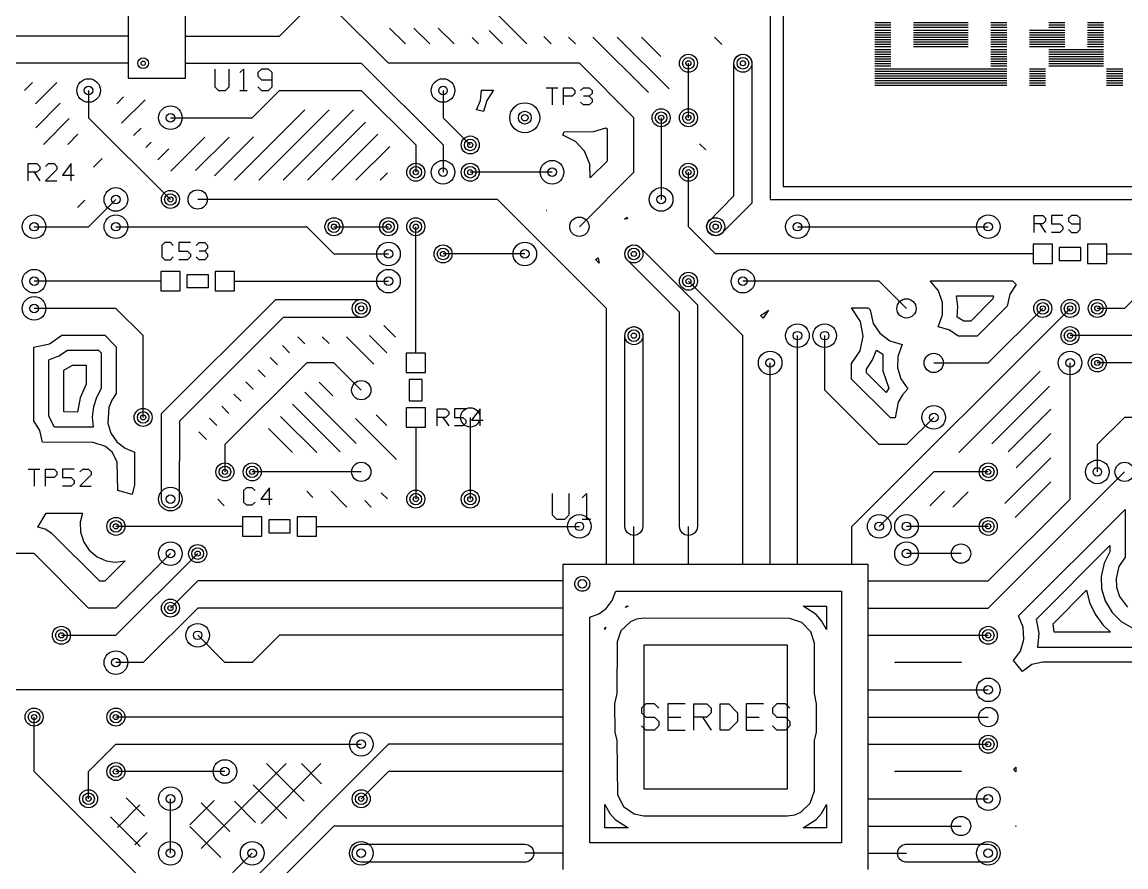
# Model space of a CAD drawing. Extents: x 7 to 280, y 7 to 360.
# Drawn here: x 50.2 to 101.7, y 132.7 to 172.1 of the extents above; entities that cross this region are included whole.
import ezdxf

# ---------------------------------------------------------------- set-up
doc = ezdxf.new("R2010")
doc.units = 0
doc.layers.add('SCORE', color=5, linetype='CONTINUOUS')

msp = doc.modelspace()

# ---------------------------------------------------------------- linework, layer by layer
at = {"layer": 'SCORE'}
for p, q in [((85.09, 196.85), (85.09, 163.83)), ((85.69, 196.25), (85.69, 164.43)), ((55.1815, 174.6885), (55.1815, 169.4815)), ((57.8485, 169.4815), (57.8485, 174.6885)), ((62.23, 171.45), (64.77, 173.99)), ((67.31, 170.18), (64.77, 172.72)), ((72.4325, 172.4059), (73.7583, 171.08)), ((67.3615, 171.82), (68.1015, 171.08)), ((68.4928, 171.82), (69.2328, 171.08)), ((69.6242, 171.82), (70.3642, 171.08)), ((89.965, 172.0793), (90.715, 172.0793)), ((89.965, 171.9721), (90.715, 171.9721)), ((89.965, 171.865), (90.715, 171.865)), ((91.765, 172.0793), (94.315, 172.0793)), ((91.765, 171.9721), (94.315, 171.9721)), ((91.765, 171.865), (94.315, 171.865)), ((95.365, 172.0793), (96.115, 172.0793)), ((95.365, 171.9721), (96.115, 171.9721)), ((95.365, 171.865), (96.115, 171.865)), ((98.065, 172.0793), (98.815, 172.0793)), ((98.065, 171.9721), (98.815, 171.9721)), ((98.065, 171.865), (98.815, 171.865)), ((99.865, 172.0793), (100.615, 172.0793)), ((99.865, 171.9721), (100.615, 171.9721)), ((99.865, 171.865), (100.615, 171.865)), ((53.34, 171.45), (43.18, 171.45)), ((55.1815, 171.45), (53.34, 171.45)), ((57.8485, 171.45), (59.69, 171.45)), ((59.69, 171.45), (62.23, 171.45)), ((71.2026, 171.373), (71.4956, 171.08)), ((72.0055, 171.7015), (72.6269, 171.08)), ((74.5436, 171.4261), (74.8897, 171.08)), ((75.7011, 171.4), (76.0211, 171.08)), ((76.8324, 171.4), (79.4147, 168.8177)), ((77.9638, 171.4), (80.38, 168.9838)), ((79.0952, 171.4), (79.9989, 170.4962)), ((82.4893, 171.4), (82.8332, 171.0561)), ((89.965, 171.715), (90.715, 171.715)), ((89.965, 171.6079), (90.715, 171.6079)), ((89.965, 171.5007), (90.715, 171.5007)), ((89.965, 171.3936), (90.715, 171.3936)), ((89.965, 171.2864), (90.715, 171.2864)), ((91.765, 171.715), (94.315, 171.715)), ((91.765, 171.6079), (94.315, 171.6079)), ((91.765, 171.5007), (94.315, 171.5007)), ((91.765, 171.3936), (94.315, 171.3936)), ((91.765, 171.2864), (94.315, 171.2864)), ((95.365, 171.715), (96.115, 171.715)), ((95.365, 171.6079), (96.115, 171.6079)), ((95.365, 171.5007), (96.115, 171.5007)), ((95.365, 171.3936), (96.115, 171.3936)), ((95.365, 171.2864), (96.115, 171.2864)), ((97.165, 171.715), (98.815, 171.715)), ((97.165, 171.6079), (98.815, 171.6079)), ((97.165, 171.5007), (98.815, 171.5007)), ((97.165, 171.3936), (98.815, 171.3936)), ((97.165, 171.2864), (98.815, 171.2864)), ((99.865, 171.715), (100.615, 171.715)), ((99.865, 171.6079), (100.615, 171.6079)), ((99.865, 171.5007), (100.615, 171.5007)), ((99.865, 171.3936), (100.615, 171.3936)), ((99.865, 171.2864), (100.615, 171.2864)), ((89.965, 171.1793), (90.715, 171.1793)), ((89.965, 171.0721), (90.715, 171.0721)), ((89.965, 170.965), (90.715, 170.965)), ((89.965, 170.815), (90.715, 170.815)), ((91.765, 171.1793), (94.315, 171.1793)), ((91.765, 171.0721), (94.315, 171.0721)), ((91.765, 170.965), (94.315, 170.965)), ((95.365, 171.1793), (96.115, 171.1793)), ((95.365, 171.0721), (96.115, 171.0721)), ((95.365, 170.965), (96.115, 170.965)), ((95.365, 170.815), (96.115, 170.815)), ((97.165, 171.1793), (98.815, 171.1793)), ((97.165, 171.0721), (98.815, 171.0721)), ((97.165, 170.965), (98.815, 170.965)), ((98.065, 170.815), (100.615, 170.815)), ((99.865, 171.1793), (100.615, 171.1793)), ((99.865, 171.0721), (100.615, 171.0721)), ((99.865, 170.965), (100.615, 170.965)), ((83.4, 164.004), (83.402, 170.2212)), ((83.402, 170.2212), (83.4496, 170.378)), ((83.4496, 170.378), (83.5536, 170.5047)), ((83.5536, 170.5047), (83.6981, 170.5819)), ((83.6981, 170.5819), (83.8612, 170.598)), ((83.8612, 170.598), (84.018, 170.5504)), ((84.018, 170.5504), (84.117, 170.477)), ((84.117, 170.477), (84.1904, 170.378)), ((84.1904, 170.378), (84.238, 170.2212)), ((84.238, 170.2212), (84.24, 163.656)), ((89.965, 170.7079), (90.715, 170.7079)), ((89.965, 170.6007), (90.715, 170.6007)), ((89.965, 170.4936), (90.715, 170.4936)), ((89.965, 170.3864), (90.715, 170.3864)), ((89.965, 170.2793), (90.715, 170.2793)), ((95.365, 170.7079), (96.115, 170.7079)), ((95.365, 170.6007), (96.115, 170.6007)), ((95.365, 170.4936), (96.115, 170.4936)), ((95.365, 170.3864), (96.115, 170.3864)), ((95.365, 170.2793), (96.115, 170.2793)), ((98.065, 170.7079), (100.615, 170.7079)), ((98.065, 170.6007), (100.615, 170.6007)), ((98.065, 170.4936), (100.615, 170.4936)), ((98.065, 170.3864), (100.615, 170.3864)), ((98.065, 170.2793), (100.615, 170.2793)), ((53.34, 170.18), (44.45, 170.18)), ((55.1815, 170.18), (53.34, 170.18)), ((57.8485, 170.18), (59.69, 170.18)), ((59.22, 169.91), (59.22, 169.0767)), ((59.69, 170.18), (66.04, 170.18)), ((59.8867, 169.0767), (59.8867, 169.91)), ((60.3867, 169.7433), (60.5533, 169.91)), ((60.5533, 169.91), (60.5533, 168.91)), ((61.3867, 169.91), (61.22, 169.7433)), ((61.22, 169.7433), (61.22, 169.5767)), ((61.72, 169.91), (61.3867, 169.91)), ((61.8867, 169.7433), (61.72, 169.91)), ((61.8867, 169.0767), (61.8867, 169.7433)), ((66.04, 170.18), (69.85, 166.37)), ((76.2, 170.18), (67.31, 170.18)), ((78.74, 167.64), (76.2, 170.18)), ((81.28, 167.64), (81.28, 170.18)), ((89.965, 170.1721), (90.715, 170.1721)), ((89.965, 170.065), (90.715, 170.065)), ((89.965, 169.915), (96.115, 169.915)), ((89.965, 169.8079), (96.115, 169.8079)), ((89.965, 169.7007), (96.115, 169.7007)), ((95.365, 170.1721), (96.115, 170.1721)), ((95.365, 170.065), (96.115, 170.065)), ((97.165, 169.915), (97.915, 169.915)), ((97.165, 169.8079), (97.915, 169.8079)), ((97.165, 169.7007), (97.915, 169.7007)), ((98.065, 170.1721), (100.615, 170.1721)), ((98.065, 170.065), (100.615, 170.065)), ((100.765, 169.915), (101.515, 169.915)), ((100.765, 169.8079), (101.515, 169.8079)), ((100.765, 169.7007), (101.515, 169.7007)), ((50.3529, 168.9085), (50.7244, 169.28)), ((50.8588, 168.283), (51.8558, 169.28)), ((55.1815, 169.4815), (57.8485, 169.4815)), ((61.22, 169.5767), (61.3867, 169.41)), ((61.3867, 169.41), (61.8867, 169.41)), ((89.965, 169.5936), (96.115, 169.5936)), ((89.965, 169.4864), (96.115, 169.4864)), ((89.965, 169.3793), (96.115, 169.3793)), ((89.965, 169.2721), (96.115, 169.2721)), ((97.165, 169.5936), (97.915, 169.5936)), ((97.165, 169.4864), (97.915, 169.4864)), ((97.165, 169.3793), (97.915, 169.3793)), ((97.165, 169.2721), (97.915, 169.2721)), ((100.765, 169.5936), (101.515, 169.5936)), ((100.765, 169.4864), (101.515, 169.4864)), ((100.765, 169.3793), (101.515, 169.3793)), ((100.765, 169.2721), (101.515, 169.2721)), ((53.34, 168.91), (53.34, 167.64)), ((59.22, 169.0767), (59.3867, 168.91)), ((59.3867, 168.91), (59.72, 168.91)), ((59.72, 168.91), (59.8867, 169.0767)), ((60.3867, 168.91), (60.72, 168.91)), ((60.96, 167.64), (62.23, 168.91)), ((61.22, 169.0767), (61.3867, 168.91)), ((61.3867, 168.91), (61.72, 168.91)), ((61.72, 168.91), (61.8867, 169.0767)), ((62.23, 168.91), (66.04, 168.91)), ((66.04, 168.91), (68.58, 166.37)), ((69.85, 168.91), (69.85, 167.64)), ((71.5889, 168.4466), (71.6493, 168.9286)), ((71.6493, 168.9286), (72.1975, 168.9288)), ((72.1975, 168.9288), (71.8833, 168.4423)), ((74.66, 169.04), (75.1933, 169.04)), ((74.9267, 169.04), (74.9267, 168.24)), ((75.46, 168.24), (75.46, 169.04)), ((75.46, 169.04), (75.86, 169.04)), ((75.86, 169.04), (75.9933, 168.9067)), ((75.9933, 168.7733), (75.86, 168.64)), ((75.9933, 168.9067), (75.9933, 168.7733)), ((76.26, 168.9067), (76.3933, 169.04)), ((76.3933, 169.04), (76.66, 169.04)), ((76.66, 169.04), (76.7933, 168.9067)), ((76.7933, 168.7733), (76.66, 168.64)), ((76.7933, 168.9067), (76.7933, 168.7733)), ((89.965, 169.165), (96.115, 169.165)), ((97.165, 169.165), (97.915, 169.165)), ((100.765, 169.165), (101.515, 169.165)), ((50.8796, 167.1724), (52.0194, 168.3123)), ((54.6522, 168.2945), (54.966, 168.6084)), ((54.8709, 167.3819), (55.9676, 168.4786)), ((71.4106, 168.014), (71.5889, 168.4466)), ((71.8833, 168.4423), (71.7316, 167.9235)), ((75.86, 168.64), (75.46, 168.64)), ((76.3933, 168.24), (76.26, 168.3733)), ((76.66, 168.64), (76.3933, 168.64)), ((76.66, 168.24), (76.3933, 168.24)), ((76.66, 168.64), (76.7933, 168.5067)), ((76.7933, 168.3733), (76.66, 168.24)), ((76.7933, 168.5067), (76.7933, 168.3733)), ((53.34, 167.64), (57.15, 163.83)), ((57.15, 167.64), (60.96, 167.64)), ((60.1386, 164.73), (63.4186, 168.01)), ((61.27, 164.73), (64.55, 168.01)), ((62.4014, 164.73), (65.6743, 168.0029)), ((69.85, 167.64), (71.12, 166.37)), ((71.7316, 167.9235), (71.4106, 168.014)), ((78.74, 165.1), (78.74, 167.64)), ((80.01, 167.64), (80.01, 163.83)), ((51.2385, 166.4), (52.4414, 167.6029)), ((55.4366, 166.8162), (55.7819, 167.1615)), ((63.5327, 164.73), (66.24, 167.4372)), ((76.8816, 166.9935), (77.4408, 167.1715)), ((77.4408, 167.1715), (77.49, 167.1222)), ((52.3699, 166.4), (52.8386, 166.8686)), ((57.1639, 165.1493), (58.7545, 166.74)), ((58.3219, 165.176), (59.8859, 166.74)), ((59.2051, 164.9278), (61.0198, 166.7425)), ((64.6641, 164.73), (66.8057, 166.8715)), ((75.4321, 166.828), (75.4976, 166.99)), ((76.0235, 166.5292), (75.4321, 166.828)), ((75.4976, 166.99), (76.8816, 166.9935)), ((77.49, 167.1222), (77.49, 165.6178)), ((56.0023, 166.2505), (56.253, 166.5013)), ((56.568, 165.6848), (57.0757, 166.1926)), ((65.7955, 164.73), (67.3713, 166.3059)), ((68.58, 166.37), (68.58, 165.1)), ((69.85, 166.37), (69.85, 165.1)), ((76.4411, 166.0772), (76.0235, 166.5292)), ((81.8036, 166.4288), (82.093, 166.1394)), ((53.5633, 165.3307), (53.9699, 165.7373)), ((76.6895, 165.4775), (76.4411, 166.0772)), ((77.49, 165.6178), (76.7101, 164.8379)), ((50.53, 164.7), (50.53, 165.5)), ((50.53, 165.5), (50.93, 165.5)), ((50.93, 165.1), (50.53, 165.1)), ((50.7967, 165.1), (51.0633, 164.7)), ((50.93, 165.5), (51.0633, 165.3667)), ((51.0633, 165.2333), (50.93, 165.1)), ((51.0633, 165.3667), (51.0633, 165.2333)), ((51.33, 165.3667), (51.4633, 165.5)), ((51.8633, 165.2333), (51.33, 164.7)), ((51.4633, 165.5), (51.73, 165.5)), ((51.73, 165.5), (51.8633, 165.3667)), ((51.8633, 165.3667), (51.8633, 165.2333)), ((52.53, 165.5), (52.13, 164.9667)), ((52.53, 164.7), (52.53, 165.5)), ((74.93, 165.1), (71.12, 165.1)), ((76.2, 162.56), (78.74, 165.1)), ((76.7101, 164.8379), (76.6895, 165.4775)), ((81.28, 162.56), (81.28, 165.1)), ((51.33, 164.7), (51.8633, 164.7)), ((52.13, 164.9667), (52.6633, 164.9667)), ((66.9269, 164.73), (67.2609, 165.064)), ((85.69, 164.43), (155.61, 164.43)), ((52.824, 163.46), (53.1608, 163.7968)), ((53.34, 162.56), (54.61, 163.83)), ((72.39, 163.83), (58.42, 163.83)), ((77.47, 158.75), (72.39, 163.83)), ((82.1796, 162.758), (83.4, 164.004)), ((84.24, 163.656), (82.8164, 162.2353)), ((85.09, 163.83), (156.21, 163.83)), ((74.6758, 163.3119), (74.6679, 163.3199)), ((74.6679, 163.3199), (74.679, 163.3182)), ((74.679, 163.3182), (74.6758, 163.3119)), ((97.39, 162.29), (97.39, 163.09)), ((97.39, 163.09), (97.79, 163.09)), ((97.79, 163.09), (97.9233, 162.9567)), ((98.7233, 163.09), (98.19, 163.09)), ((98.19, 163.09), (98.19, 162.69)), ((99.1233, 163.09), (98.99, 162.9567)), ((99.39, 163.09), (99.1233, 163.09)), ((99.5233, 162.9567), (99.39, 163.09)), ((50.8, 162.56), (53.34, 162.56)), ((54.61, 162.56), (63.5, 162.56)), ((63.5, 162.56), (64.77, 161.29)), ((64.77, 162.56), (67.31, 162.56)), ((68.58, 158.75), (68.58, 162.56)), ((78.3114, 162.9036), (78.4114, 163.0037)), ((78.4494, 162.934), (78.3114, 162.9036)), ((78.4114, 163.0037), (78.4494, 162.934)), ((82.55, 161.29), (81.28, 162.56)), ((82.132, 162.6012), (82.1796, 162.758)), ((82.1481, 162.4381), (82.132, 162.6012)), ((86.36, 162.56), (95.25, 162.56)), ((97.79, 162.69), (97.39, 162.69)), ((97.6567, 162.69), (97.9233, 162.29)), ((97.9233, 162.8233), (97.79, 162.69)), ((97.9233, 162.9567), (97.9233, 162.8233)), ((98.19, 162.69), (98.59, 162.69)), ((98.59, 162.69), (98.7233, 162.5567)), ((98.7233, 162.5567), (98.7233, 162.4233)), ((98.99, 162.9567), (98.99, 162.8233)), ((98.99, 162.8233), (99.1233, 162.69)), ((99.1233, 162.69), (99.5233, 162.69)), ((99.5233, 162.4233), (99.5233, 162.9567)), ((82.2253, 162.2936), (82.1481, 162.4381)), ((82.352, 162.1896), (82.2253, 162.2936)), ((82.5912, 162.142), (82.352, 162.1896)), ((82.8164, 162.2353), (82.5912, 162.142)), ((98.59, 162.29), (98.19, 162.29)), ((98.7233, 162.4233), (98.59, 162.29)), ((98.99, 162.4233), (99.1233, 162.29)), ((99.1233, 162.29), (99.39, 162.29)), ((99.39, 162.29), (99.5233, 162.4233)), ((56.8833, 161.82), (56.75, 161.6867)), ((56.75, 161.6867), (56.75, 161.1533)), ((57.15, 161.82), (56.8833, 161.82)), ((57.2833, 161.6867), (57.15, 161.82)), ((58.0833, 161.82), (57.55, 161.82)), ((57.55, 161.82), (57.55, 161.42)), ((58.35, 161.6867), (58.4833, 161.82)), ((58.4833, 161.82), (58.75, 161.82)), ((58.75, 161.82), (58.8833, 161.6867)), ((58.8833, 161.5533), (58.75, 161.42)), ((58.8833, 161.6867), (58.8833, 161.5533)), ((78.322, 161.3312), (78.3696, 161.488)), ((78.3696, 161.488), (78.4736, 161.6147)), ((78.4736, 161.6147), (78.6181, 161.6919)), ((78.6181, 161.6919), (78.74, 161.71)), ((78.74, 161.71), (78.8619, 161.6919)), ((78.8619, 161.6919), (79.0064, 161.6147)), ((79.0064, 161.6147), (81.7, 158.924)), ((98.24, 161.74), (97.34, 161.74)), ((97.34, 161.74), (97.34, 160.84)), ((98.24, 160.84), (98.24, 161.74)), ((99.56, 161.59), (98.56, 161.59)), ((98.56, 161.59), (98.56, 160.99)), ((99.56, 160.99), (99.56, 161.59)), ((100.78, 161.74), (99.88, 161.74)), ((99.88, 161.74), (99.88, 160.84)), ((100.78, 160.84), (100.78, 161.74)), ((56.75, 161.1533), (56.8833, 161.02)), ((56.8833, 161.02), (57.15, 161.02)), ((57.15, 161.02), (57.2833, 161.1533)), ((57.55, 161.42), (57.95, 161.42)), ((57.95, 161.02), (57.55, 161.02)), ((57.95, 161.42), (58.0833, 161.2867)), ((58.0833, 161.1533), (57.95, 161.02)), ((58.0833, 161.2867), (58.0833, 161.1533)), ((58.4833, 161.02), (58.35, 161.1533)), ((58.75, 161.42), (58.4833, 161.42)), ((58.75, 161.02), (58.4833, 161.02)), ((58.75, 161.42), (58.8833, 161.2867)), ((58.8833, 161.1533), (58.75, 161.02)), ((58.8833, 161.2867), (58.8833, 161.1533)), ((64.77, 161.29), (67.31, 161.29)), ((73.66, 161.29), (69.85, 161.29)), ((76.9519, 161.0358), (77.0807, 161.1065)), ((77.1264, 160.8614), (76.9519, 161.0358)), ((77.0807, 161.1065), (77.1264, 160.8614)), ((78.3381, 161.1681), (78.322, 161.3312)), ((78.4153, 161.0236), (78.3381, 161.1681)), ((80.86, 158.576), (78.4153, 161.0236)), ((95.25, 161.29), (82.55, 161.29)), ((97.34, 161.29), (95.25, 161.29)), ((98.56, 160.99), (99.56, 160.99)), ((100.78, 161.29), (102.87, 161.29)), ((57.6, 160.47), (56.7, 160.47)), ((56.7, 160.47), (56.7, 159.57)), ((57.6, 159.57), (57.6, 160.47)), ((60.14, 160.47), (59.24, 160.47)), ((59.24, 160.47), (59.24, 159.57)), ((60.14, 159.57), (60.14, 160.47)), ((97.34, 160.84), (98.24, 160.84)), ((99.88, 160.84), (100.78, 160.84)), ((54.61, 160.02), (50.8, 160.02)), ((56.7, 160.02), (54.61, 160.02)), ((58.92, 160.32), (57.92, 160.32)), ((57.92, 160.32), (57.92, 159.72)), ((58.92, 159.72), (58.92, 160.32)), ((60.14, 160.02), (62.23, 160.02)), ((62.23, 160.02), (67.31, 160.02)), ((83.82, 157.48), (81.28, 160.02)), ((90.17, 160.02), (83.82, 160.02)), ((91.44, 158.75), (90.17, 160.02)), ((92.5469, 160.0396), (96.3806, 160.04)), ((92.926, 159.5749), (92.5469, 160.0396)), ((96.3806, 160.04), (96.5523, 159.8705)), ((102.87, 160.02), (101.6, 158.75)), ((56.7, 159.57), (57.6, 159.57)), ((57.92, 159.72), (58.92, 159.72)), ((59.24, 159.57), (60.14, 159.57)), ((93.1178, 159.0212), (92.926, 159.5749)), ((96.2581, 159.4138), (96.1235, 158.8512)), ((96.5523, 159.8705), (96.2581, 159.4138)), ((56.73, 153.844), (62.056, 159.17)), ((62.056, 159.17), (66.0812, 159.168)), ((66.0812, 159.168), (66.238, 159.1204)), ((66.238, 159.1204), (66.337, 159.047)), ((66.337, 159.047), (66.4104, 158.948)), ((66.4104, 158.948), (66.458, 158.7912)), ((81.7, 158.924), (81.7, 148.59)), ((93.112, 158.4449), (93.1178, 159.0212)), ((93.7659, 159.3398), (95.4951, 159.34)), ((93.8377, 158.8457), (93.7659, 159.3398)), ((95.4622, 159.1922), (94.4388, 158.16)), ((95.4951, 159.34), (95.4622, 159.1922)), ((54.61, 158.75), (50.8, 158.75)), ((55.88, 157.48), (54.61, 158.75)), ((66.3647, 158.4836), (66.238, 158.3796)), ((66.4419, 158.6281), (66.3647, 158.4836)), ((66.458, 158.7912), (66.4419, 158.6281)), ((68.58, 156.66), (68.58, 158.75)), ((77.47, 148.59), (77.47, 158.75)), ((80.86, 148.59), (80.86, 158.576)), ((84.6463, 158.4214), (84.8421, 158.5389)), ((84.7599, 158.3034), (84.6463, 158.4214)), ((85.0115, 158.6715), (84.7599, 158.3034)), ((84.8421, 158.5389), (85.0115, 158.6715)), ((88.8846, 158.77), (89.6522, 158.77)), ((89.3027, 158.1436), (88.8846, 158.77)), ((88.9, 148.59), (99.06, 158.75)), ((89.6522, 158.77), (89.7419, 158.6803)), ((89.7419, 158.6803), (89.8943, 158.0433)), ((92.9104, 157.8977), (93.112, 158.4449)), ((93.8049, 158.345), (93.8377, 158.8457)), ((96.1235, 158.8512), (94.7322, 157.46)), ((95.25, 156.21), (97.79, 158.75)), ((101.6, 158.75), (100.33, 158.75)), ((62.404, 158.33), (57.57, 153.496)), ((66.0812, 158.332), (62.404, 158.33)), ((66.238, 158.3796), (66.0812, 158.332)), ((67.0921, 157.9535), (67.6347, 157.4109)), ((78.443, 157.777), (78.5793, 157.868)), ((78.5793, 157.868), (78.74, 157.9)), ((78.74, 157.9), (78.9007, 157.868)), ((78.9007, 157.868), (79.037, 157.777)), ((89.4293, 157.453), (89.3027, 158.1436)), ((89.8943, 158.0433), (90.1956, 157.5924)), ((93.4167, 157.7557), (92.9104, 157.8977)), ((94.108, 158.16), (93.8049, 158.345)), ((94.4388, 158.16), (94.108, 158.16)), ((51.5135, 157.098), (52.0945, 157.5)), ((52.0945, 157.5), (54.0922, 157.5)), ((54.0922, 157.5), (54.63, 156.9622)), ((55.88, 153.67), (55.88, 157.48)), ((63.0897, 157.4304), (63.4146, 157.1055)), ((64.2205, 157.431), (64.5415, 157.11)), ((65.3512, 157.4316), (66.6283, 156.1545)), ((66.4259, 157.4884), (67.2307, 156.6835)), ((78.32, 157.48), (78.352, 157.6407)), ((78.32, 148.59), (78.32, 157.48)), ((78.352, 157.6407), (78.443, 157.777)), ((79.037, 157.777), (79.128, 157.6407)), ((79.128, 157.6407), (79.16, 157.48)), ((79.16, 157.48), (79.16, 148.59)), ((83.82, 148.59), (83.82, 157.48)), ((86.36, 148.59), (86.36, 157.48)), ((87.63, 154.94), (87.63, 157.48)), ((89.282, 156.7665), (89.4293, 157.453)), ((90.1956, 157.5924), (90.6627, 157.2386)), ((93.8615, 157.46), (93.4167, 157.7557)), ((94.7322, 157.46), (93.8615, 157.46)), ((123.19, 157.48), (99.06, 157.48)), ((50.78, 156.9507), (51.5135, 157.098)), ((50.78, 153.5068), (50.78, 156.9507)), ((54.63, 156.9622), (54.63, 154.7768)), ((62.3678, 157.021), (62.703, 156.6858)), ((90.6627, 157.2386), (91.2396, 157.0623)), ((91.2396, 157.0623), (91.038, 156.5151)), ((51.4837, 156.346), (51.9544, 156.5331)), ((51.4897, 153.7318), (51.4837, 156.346)), ((51.9544, 156.5331), (52.3636, 156.8)), ((52.3636, 156.8), (53.8023, 156.8)), ((53.8023, 156.8), (53.93, 156.6723)), ((53.93, 156.6723), (53.93, 155.0159)), ((61.8021, 156.4553), (62.1373, 156.1201)), ((69.03, 156.66), (68.13, 156.66)), ((68.13, 156.66), (68.13, 155.76)), ((69.03, 155.76), (69.03, 156.66)), ((88.88, 156.1855), (89.282, 156.7665)), ((89.58, 155.9164), (89.8469, 156.3256)), ((89.8469, 156.3256), (90.0361, 156.8041)), ((90.0361, 156.8041), (90.3451, 156.615)), ((90.3451, 156.615), (90.3398, 155.8361)), ((91.038, 156.5151), (91.0257, 155.9825)), ((52.1848, 155.8658), (52.5927, 156.1)), ((52.1893, 153.9323), (52.1848, 155.8658)), ((52.5927, 156.1), (53.23, 156.1)), ((53.23, 156.1), (53.23, 155.2187)), ((63.5, 156.21), (59.69, 152.4)), ((61.2364, 155.8896), (61.5716, 155.5544)), ((64.77, 156.21), (63.5, 156.21)), ((66.04, 154.94), (64.77, 156.21)), ((85.09, 148.59), (85.09, 156.21)), ((88.88, 155.4578), (88.88, 156.1855)), ((89.58, 155.7477), (89.58, 155.9164)), ((90.3398, 155.8361), (90.6172, 155.0366)), ((91.0257, 155.9825), (91.1831, 155.4634)), ((92.71, 156.21), (95.25, 156.21)), ((93.8729, 152.03), (97.6637, 155.8208)), ((99.06, 149.86), (99.06, 156.21)), ((110.49, 156.21), (100.33, 156.21)), ((60.6707, 155.3239), (61.0059, 154.9887)), ((64.0787, 155.31), (64.7177, 154.671)), ((68.13, 155.76), (69.03, 155.76)), ((68.88, 155.44), (68.28, 155.44)), ((68.28, 155.44), (68.28, 154.44)), ((68.88, 154.44), (68.88, 155.44)), ((90.6878, 153.65), (88.88, 155.4578)), ((90.4966, 154.8311), (89.58, 155.7477)), ((91.1831, 155.4634), (91.5079, 155.0089)), ((53.23, 155.2187), (52.9507, 154.5868)), ((53.93, 155.0159), (53.7013, 154.6016)), ((63.4101, 154.8473), (65.7994, 152.4579)), ((90.17, 152.4), (87.63, 154.94)), ((90.6172, 155.0366), (90.4966, 154.8311)), ((91.5079, 155.0089), (91.2487, 154.7202)), ((95.4137, 152.4394), (98.0991, 155.1248)), ((52.9507, 154.5868), (52.8203, 153.91)), ((53.7013, 154.6016), (53.5615, 154.1587)), ((54.4205, 154.4807), (54.2747, 154.1288)), ((54.63, 154.7768), (54.4205, 154.4807)), ((60.105, 154.7582), (60.4402, 154.423)), ((62.8444, 154.2816), (65.0639, 152.0621)), ((68.28, 154.44), (68.88, 154.44)), ((91.058, 154.3835), (90.9107, 153.65)), ((91.2487, 154.7202), (91.058, 154.3835)), ((52.8203, 153.91), (52.1893, 153.9323)), ((53.5615, 154.1587), (53.5107, 153.697)), ((54.2747, 154.1288), (54.2316, 153.4046)), ((56.73, 149.86), (56.73, 153.844)), ((59.5393, 154.1926), (59.8745, 153.8573)), ((66.7362, 153.784), (67.23, 153.2901)), ((69.03, 154.12), (68.13, 154.12)), ((68.13, 154.12), (68.13, 153.22)), ((69.03, 153.22), (69.03, 154.12)), ((69.58, 153.27), (69.58, 154.07)), ((69.58, 154.07), (69.98, 154.07)), ((69.98, 154.07), (70.1133, 153.9367)), ((70.1133, 153.8033), (69.98, 153.67)), ((70.1133, 153.9367), (70.1133, 153.8033)), ((70.9133, 154.07), (70.38, 154.07)), ((70.38, 154.07), (70.38, 153.67)), ((71.58, 154.07), (71.18, 153.5367)), ((71.58, 153.27), (71.58, 154.07)), ((96.1757, 152.0701), (98.16, 154.0544)), ((51.0619, 153.0638), (50.78, 153.5068)), ((51.7568, 153.21), (51.4897, 153.7318)), ((53.5107, 153.697), (53.5563, 153.2071)), ((54.2316, 153.4046), (54.3796, 152.9376)), ((57.57, 153.496), (57.5619, 149.7781)), ((58.9736, 153.6269), (59.3089, 153.2917)), ((62.2787, 153.7159), (63.9646, 152.03)), ((65.771, 153.6177), (67.68, 151.7087)), ((69.98, 153.67), (69.58, 153.67)), ((69.8467, 153.67), (70.1133, 153.27)), ((70.38, 153.67), (70.78, 153.67)), ((70.78, 153.27), (70.38, 153.27)), ((70.78, 153.67), (70.9133, 153.5367)), ((70.9133, 153.4033), (70.78, 153.27)), ((70.9133, 153.5367), (70.9133, 153.4033)), ((71.12, 153.67), (71.12, 149.86)), ((71.18, 153.5367), (71.7133, 153.5367)), ((90.9107, 153.65), (90.6878, 153.65)), ((92.71, 153.67), (91.44, 152.4)), ((101.6, 153.67), (100.33, 152.4)), ((123.19, 153.67), (101.6, 153.67)), ((51.1959, 152.51), (51.0619, 153.0638)), ((53.5563, 153.2071), (51.7568, 153.21)), ((54.3796, 152.9376), (54.6568, 152.5336)), ((58.4689, 153.0002), (58.8242, 152.6449)), ((61.713, 153.1502), (62.8333, 152.03)), ((68.13, 153.22), (69.03, 153.22)), ((68.58, 153.22), (68.58, 151.13)), ((96.5559, 151.3189), (98.16, 152.923)), ((53.5516, 152.5065), (51.1959, 152.51)), ((54.1288, 152.3177), (53.5516, 152.5065)), ((54.4507, 152.0259), (54.1288, 152.3177)), ((54.6568, 152.5336), (55.0394, 152.2274)), ((55.0394, 152.2274), (55.48, 152.0491)), ((59.69, 152.4), (59.69, 151.13)), ((91.44, 152.4), (90.17, 152.4)), ((100.33, 152.4), (100.33, 151.13)), ((54.6687, 151.5897), (54.4507, 152.0259)), ((55.48, 152.0491), (55.48, 150.5302)), ((96.0258, 149.6574), (98.16, 151.7916)), ((50.53, 151.26), (51.0633, 151.26)), ((50.7967, 151.26), (50.7967, 150.46)), ((51.33, 150.46), (51.33, 151.26)), ((51.33, 151.26), (51.73, 151.26)), ((51.73, 151.26), (51.8633, 151.1267)), ((52.6633, 151.26), (52.13, 151.26)), ((52.13, 151.26), (52.13, 150.86)), ((52.93, 151.1267), (53.0633, 151.26)), ((53.0633, 151.26), (53.33, 151.26)), ((53.33, 151.26), (53.4633, 151.1267)), ((54.6963, 150.2573), (54.6687, 151.5897)), ((51.73, 150.86), (51.33, 150.86)), ((51.8633, 150.9933), (51.73, 150.86)), ((51.8633, 151.1267), (51.8633, 150.9933)), ((52.13, 150.86), (52.53, 150.86)), ((52.53, 150.86), (52.6633, 150.7267)), ((52.6633, 150.7267), (52.6633, 150.5933)), ((53.4633, 150.9933), (52.93, 150.46)), ((53.4633, 151.1267), (53.4633, 150.9933)), ((66.04, 151.13), (60.96, 151.13)), ((68.58, 151.13), (68.58, 149.86)), ((92.71, 151.13), (90.17, 148.59)), ((95.25, 151.13), (92.71, 151.13)), ((95.25, 144.78), (101.6, 151.13)), ((52.53, 150.46), (52.13, 150.46)), ((52.6633, 150.5933), (52.53, 150.46)), ((52.93, 150.46), (53.4633, 150.46)), ((55.364, 150.0795), (54.6963, 150.2573)), ((55.48, 150.5302), (55.364, 150.0795)), ((60.6933, 150.39), (60.56, 150.2567)), ((60.56, 150.2567), (60.56, 149.7233)), ((60.96, 150.39), (60.6933, 150.39)), ((61.0933, 150.2567), (60.96, 150.39)), ((61.76, 150.39), (61.36, 149.8567)), ((61.76, 149.59), (61.76, 150.39)), ((63.5019, 150.23), (63.7919, 149.94)), ((64.6333, 150.23), (65.3733, 149.49)), ((66.9721, 150.1539), (67.2607, 149.8653)), ((92.5252, 149.5509), (93.2043, 150.23)), ((93.5956, 149.49), (94.3099, 150.2043)), ((96.5032, 149.0034), (98.16, 150.6602)), ((56.7796, 149.662), (56.73, 149.86)), ((56.9167, 149.5108), (56.7796, 149.662)), ((57.5619, 149.7781), (57.4747, 149.5936)), ((59.352, 149.8544), (59.6618, 149.5446)), ((60.56, 149.7233), (60.6933, 149.59)), ((60.96, 149.59), (61.0933, 149.7233)), ((61.36, 149.8567), (61.8933, 149.8567)), ((66.2042, 149.7904), (66.5046, 149.49)), ((74.93, 150.12), (74.93, 149.12)), ((75.73, 149.12), (75.73, 150.12)), ((76.33, 149.92), (76.53, 150.12)), ((76.53, 150.12), (76.53, 148.92)), ((95.25, 146.05), (99.06, 149.86)), ((50.9791, 148.5564), (51.3676, 149.21)), ((51.3676, 149.21), (53.0599, 149.21)), ((53.0599, 149.21), (52.9513, 148.7805)), ((57.1088, 149.442), (56.9167, 149.5108)), ((57.3107, 149.472), (57.1088, 149.442)), ((57.4747, 149.5936), (57.3107, 149.472)), ((60.6933, 149.59), (60.96, 149.59)), ((96.6539, 144.4136), (101.62, 149.3821)), ((101.62, 149.3821), (101.62, 147.1568)), ((52.9513, 148.7805), (52.9616, 148.3246)), ((61.41, 149.04), (60.51, 149.04)), ((60.51, 149.04), (60.51, 148.14)), ((61.41, 148.14), (61.41, 149.04)), ((62.73, 148.89), (61.73, 148.89)), ((61.73, 148.89), (61.73, 148.29)), ((62.73, 148.29), (62.73, 148.89)), ((63.95, 149.04), (63.05, 149.04)), ((63.05, 149.04), (63.05, 148.14)), ((63.95, 148.14), (63.95, 149.04)), ((74.93, 149.12), (75.13, 148.92)), ((75.13, 148.92), (75.53, 148.92)), ((75.53, 148.92), (75.73, 149.12)), ((76.33, 148.92), (76.73, 148.92)), ((51.3098, 148.4609), (50.9791, 148.5564)), ((51.619, 148.2638), (51.3098, 148.4609)), ((53.8578, 146.03), (51.619, 148.2638)), ((52.9616, 148.3246), (53.1096, 147.8576)), ((58.42, 148.59), (54.61, 148.59)), ((60.51, 148.59), (58.42, 148.59)), ((60.51, 148.14), (61.41, 148.14)), ((61.73, 148.29), (62.73, 148.29)), ((63.05, 148.14), (63.95, 148.14)), ((63.95, 148.59), (66.04, 148.59)), ((66.04, 148.59), (76.2, 148.59)), ((77.47, 146.812), (77.47, 148.59)), ((78.352, 148.4293), (78.32, 148.59)), ((78.443, 148.293), (78.352, 148.4293)), ((78.5793, 148.202), (78.443, 148.293)), ((78.74, 148.17), (78.5793, 148.202)), ((78.74, 146.812), (78.74, 148.59)), ((78.9007, 148.202), (78.74, 148.17)), ((79.037, 148.293), (78.9007, 148.202)), ((79.128, 148.4293), (79.037, 148.293)), ((79.16, 148.59), (79.128, 148.4293)), ((80.892, 148.4293), (80.86, 148.59)), ((80.983, 148.293), (80.892, 148.4293)), ((81.1193, 148.202), (80.983, 148.293)), ((81.28, 148.17), (81.1193, 148.202)), ((81.28, 146.812), (81.28, 148.59)), ((81.4407, 148.202), (81.28, 148.17)), ((81.577, 148.293), (81.4407, 148.202)), ((81.668, 148.4293), (81.577, 148.293)), ((81.7, 148.59), (81.668, 148.4293)), ((83.82, 146.812), (83.82, 148.59)), ((85.09, 146.812), (85.09, 148.59)), ((86.36, 146.812), (86.36, 148.59)), ((88.9, 146.812), (88.9, 148.59)), ((95.25, 148.59), (91.44, 148.59)), ((53.1096, 147.8576), (53.3591, 147.4841)), ((97.4956, 144.2655), (100.92, 147.6916)), ((100.92, 147.6916), (100.92, 147.3959)), ((50.8, 147.32), (45.72, 147.32)), ((53.34, 144.78), (50.8, 147.32)), ((53.3591, 147.4841), (53.734, 147.1686)), ((53.734, 147.1686), (54.1512, 146.9847)), ((54.61, 143.51), (58.42, 147.32)), ((57.15, 147.32), (54.61, 144.78)), ((93.98, 147.32), (91.44, 147.32)), ((100.92, 147.3959), (100.646, 146.8677)), ((101.62, 147.1568), (101.3381, 146.7138)), ((55.0386, 146.9764), (54.0922, 146.03)), ((54.1512, 146.9847), (54.583, 146.9207)), ((54.583, 146.9207), (55.0386, 146.9764)), ((89.662, 146.812), (75.438, 146.812)), ((75.438, 146.812), (75.438, 132.588)), ((89.662, 132.588), (89.662, 146.812)), ((100.646, 146.8677), (100.5094, 146.2554)), ((101.3381, 146.7138), (101.2035, 146.1525)), ((58.42, 146.05), (57.15, 144.78)), ((73.66, 146.05), (58.42, 146.05)), ((75.438, 146.05), (73.66, 146.05)), ((89.662, 146.05), (91.44, 146.05)), ((91.44, 146.05), (95.25, 146.05)), ((100.5094, 146.2554), (100.5292, 145.6819)), ((101.2035, 146.1525), (101.2275, 145.7508)), ((54.0922, 146.03), (53.8578, 146.03)), ((77.7358, 145.1343), (77.8988, 145.562)), ((77.8988, 145.562), (88.412, 145.562)), ((88.412, 145.562), (88.412, 133.838)), ((98.271, 144.0511), (99.8318, 145.6126)), ((99.8318, 145.6126), (99.973, 145.0353)), ((100.5292, 145.6819), (100.6913, 145.1184)), ((101.2275, 145.7508), (101.3696, 145.3176)), ((77.4498, 144.762), (77.7358, 145.1343)), ((99.973, 145.0353), (100.2266, 144.4896)), ((100.6913, 145.1184), (101.0214, 144.5678)), ((101.3696, 145.3176), (101.7336, 144.8268)), ((54.61, 144.78), (53.34, 144.78)), ((58.42, 144.78), (55.88, 142.24)), ((73.66, 144.78), (58.42, 144.78)), ((75.438, 144.78), (73.66, 144.78)), ((76.688, 144.3512), (77.1157, 144.5142)), ((77.1157, 144.5142), (77.4498, 144.762)), ((78.4738, 144.862), (78.3572, 144.8119)), ((78.3572, 144.8119), (78.3836, 144.862)), ((78.3836, 144.862), (78.4738, 144.862)), ((86.6262, 144.862), (87.712, 144.862)), ((87.2319, 144.479), (86.6262, 144.862)), ((87.712, 144.862), (87.712, 143.7762)), ((89.662, 144.78), (91.44, 144.78)), ((91.44, 144.78), (95.25, 144.78)), ((101.0214, 144.5678), (101.4419, 144.1591)), ((76.688, 133.838), (76.688, 144.3512)), ((78.5781, 144.1383), (78.1395, 143.7182)), ((78.8675, 144.2581), (78.5781, 144.1383)), ((79.1972, 144.3028), (78.8675, 144.2581)), ((85.9911, 144.2993), (79.1972, 144.3028)), ((86.5682, 144.1105), (85.9911, 144.2993)), ((86.9883, 143.6719), (86.5682, 144.1105)), ((87.4846, 144.1923), (87.2319, 144.479)), ((87.712, 143.7762), (87.4846, 144.1923)), ((96.8745, 143.8957), (96.6539, 144.4136)), ((97.6177, 143.6057), (97.4956, 144.2655)), ((98.3158, 143.66), (98.271, 144.0511)), ((100.2266, 144.4896), (100.5818, 144.0039)), ((100.5818, 144.0039), (100.944, 143.66)), ((101.4419, 144.1591), (101.9882, 143.8507)), ((52.07, 143.51), (54.61, 143.51)), ((59.69, 142.24), (58.42, 143.51)), ((62.23, 143.51), (60.96, 142.24)), ((73.66, 143.51), (62.23, 143.51)), ((75.438, 143.51), (73.66, 143.51)), ((77.388, 143.8664), (77.4381, 143.8928)), ((77.388, 143.7762), (77.388, 143.8664)), ((77.4235, 143.8619), (77.388, 143.7762)), ((77.4381, 143.8928), (77.4235, 143.8619)), ((78.1395, 143.7182), (77.9574, 143.2094)), ((87.1493, 143.1411), (86.9883, 143.6719)), ((89.662, 143.51), (91.44, 143.51)), ((91.44, 143.51), (95.25, 143.51)), ((96.9087, 143.3195), (96.8745, 143.8957)), ((97.551, 142.9442), (97.6177, 143.6057)), ((100.944, 143.66), (98.3158, 143.66)), ((77.9574, 143.2094), (77.9472, 140.8013)), ((85.9028, 143.0528), (79.1972, 143.0528)), ((79.1972, 143.0528), (79.1972, 136.3472)), ((85.9028, 136.3472), (85.9028, 143.0528)), ((87.1528, 140.8013), (87.1493, 143.1411)), ((96.7504, 142.7776), (96.9087, 143.3195)), ((158.79, 142.96), (97.551, 142.9442)), ((96.4297, 142.3289), (96.7504, 142.7776)), ((55.88, 142.24), (54.61, 142.24)), ((60.96, 142.24), (59.69, 142.24)), ((93.9954, 142.26), (90.912, 142.22)), ((90.912, 142.22), (90.912, 142.26)), ((90.912, 142.26), (93.9954, 142.26)), ((96.837, 141.8179), (96.4297, 142.3289)), ((97.2802, 142.1509), (96.837, 141.8179)), ((97.79, 142.26), (97.2802, 142.1509)), ((158.79, 142.26), (97.79, 142.26)), ((73.66, 140.97), (43.18, 140.97)), ((75.438, 140.97), (73.66, 140.97)), ((89.662, 140.97), (91.44, 140.97)), ((91.44, 140.97), (95.25, 140.97)), ((77.9472, 140.8013), (77.8456, 140.3096)), ((87.2544, 140.3096), (87.1528, 140.8013)), ((77.8456, 140.3096), (77.8491, 139.0021)), ((79.2988, 140.3096), (79.0956, 140.1064)), ((79.0956, 140.1064), (79.0956, 139.9032)), ((79.0956, 139.9032), (79.2988, 139.7)), ((79.7052, 140.3096), (79.2988, 140.3096)), ((79.9084, 140.1064), (79.7052, 140.3096)), ((81.1276, 140.3096), (80.3148, 140.3096)), ((80.3148, 140.3096), (80.3148, 139.0904)), ((81.534, 139.0904), (81.534, 140.3096)), ((81.534, 140.3096), (82.1436, 140.3096)), ((82.1436, 140.3096), (82.3468, 140.1064)), ((82.3468, 139.9032), (82.1436, 139.7)), ((82.3468, 140.1064), (82.3468, 139.9032)), ((82.7532, 139.0904), (82.7532, 140.3096)), ((82.7532, 140.3096), (83.1596, 140.3096)), ((83.1596, 140.3096), (83.566, 139.9032)), ((83.566, 139.9032), (83.566, 139.4968)), ((84.7852, 140.3096), (83.9724, 140.3096)), ((83.9724, 140.3096), (83.9724, 139.0904)), ((85.3948, 140.3096), (85.1916, 140.1064)), ((85.1916, 140.1064), (85.1916, 139.9032)), ((85.1916, 139.9032), (85.3948, 139.7)), ((85.8012, 140.3096), (85.3948, 140.3096)), ((86.0044, 140.1064), (85.8012, 140.3096)), ((87.2509, 139.0021), (87.2544, 140.3096)), ((50.8, 137.16), (50.8, 139.7)), ((73.66, 139.7), (54.61, 139.7)), ((75.438, 139.7), (73.66, 139.7)), ((79.2988, 139.7), (79.7052, 139.7)), ((79.7052, 139.7), (79.9084, 139.4968)), ((79.9084, 139.4968), (79.9084, 139.2936)), ((80.3148, 139.7), (80.9244, 139.7)), ((82.1436, 139.7), (81.534, 139.7)), ((81.9404, 139.7), (82.3468, 139.0904)), ((83.566, 139.4968), (83.1596, 139.0904)), ((83.9724, 139.7), (84.582, 139.7)), ((85.3948, 139.7), (85.8012, 139.7)), ((85.8012, 139.7), (86.0044, 139.4968)), ((86.0044, 139.4968), (86.0044, 139.2936)), ((89.662, 139.7), (91.44, 139.7)), ((91.44, 139.7), (95.25, 139.7)), ((77.8491, 139.0021), (77.9472, 138.5987)), ((79.2988, 139.0904), (79.0956, 139.2936)), ((79.7052, 139.0904), (79.2988, 139.0904)), ((79.9084, 139.2936), (79.7052, 139.0904)), ((80.3148, 139.0904), (81.1276, 139.0904)), ((83.1596, 139.0904), (82.7532, 139.0904)), ((83.9724, 139.0904), (84.7852, 139.0904)), ((85.3948, 139.0904), (85.1916, 139.2936)), ((85.8012, 139.0904), (85.3948, 139.0904)), ((86.0044, 139.2936), (85.8012, 139.0904)), ((87.1528, 138.5987), (87.2509, 139.0021)), ((53.34, 137.16), (54.61, 138.43)), ((54.61, 138.43), (66.04, 138.43)), ((67.31, 138.43), (58.42, 129.54)), ((73.66, 138.43), (67.31, 138.43)), ((75.438, 138.43), (73.66, 138.43)), ((77.9472, 138.5987), (77.9787, 136.0698)), ((87.1493, 136.2589), (87.1528, 138.5987)), ((89.662, 138.43), (91.44, 138.43)), ((91.44, 138.43), (95.25, 138.43)), ((58.5817, 133.5758), (62.535, 137.529)), ((61.3719, 134.7396), (64.1619, 137.5296)), ((61.6305, 137.5287), (63.3822, 135.777)), ((63.2562, 137.5293), (64.1949, 136.5907)), ((96.4297, 137.2489), (96.54, 137.3705)), ((96.54, 137.3705), (96.54, 137.1446)), ((55.88, 132.08), (50.8, 137.16)), ((53.34, 135.89), (53.34, 137.16)), ((59.69, 137.16), (54.61, 137.16)), ((67.31, 137.16), (66.04, 135.89)), ((73.66, 137.16), (67.31, 137.16)), ((75.438, 137.16), (73.66, 137.16)), ((93.9954, 137.18), (90.912, 137.14)), ((90.912, 137.14), (90.912, 137.18)), ((90.912, 137.18), (93.9954, 137.18)), ((96.54, 137.1446), (96.4297, 137.2489)), ((60.9977, 136.5351), (62.5695, 134.9633)), ((79.1972, 136.3472), (85.9028, 136.3472)), ((55.0947, 135.9327), (55.9494, 135.078)), ((57.15, 133.35), (57.15, 135.89)), ((58.05, 134.6704), (59.182, 135.8024)), ((60.1281, 135.7784), (61.1155, 134.791)), ((77.9787, 136.0698), (78.2534, 135.5282)), ((86.9605, 135.6818), (87.1493, 136.2589)), ((89.662, 135.89), (91.44, 135.89)), ((91.44, 135.89), (95.25, 135.89)), ((54.6798, 134.553), (55.7294, 135.6026)), ((58.5861, 135.694), (59.9202, 134.3599)), ((77.388, 134.538), (77.388, 135.6238)), ((77.388, 135.6238), (77.6154, 135.2077)), ((78.2534, 135.5282), (78.7509, 135.18)), ((86.2325, 135.1419), (86.5219, 135.2617)), ((86.5219, 135.2617), (86.9605, 135.6818)), ((87.4846, 135.2077), (87.712, 135.6238)), ((87.712, 135.6238), (87.712, 134.538)), ((54.3546, 135.0466), (55.7353, 133.6659)), ((77.6154, 135.2077), (77.8681, 134.921)), ((77.8681, 134.921), (78.4738, 134.538)), ((78.7509, 135.18), (79.1972, 135.0972)), ((79.1972, 135.0972), (85.9028, 135.0972)), ((85.9028, 135.0972), (86.2325, 135.1419)), ((86.6262, 134.538), (87.2319, 134.921)), ((87.2319, 134.921), (87.4846, 135.2077)), ((55.493, 133.7398), (56.072, 134.3187)), ((58.05, 134.6038), (59.4955, 133.1583)), ((64.77, 134.62), (60.96, 130.81)), ((73.66, 134.62), (64.77, 134.62)), ((75.438, 134.62), (73.66, 134.62)), ((78.4738, 134.538), (77.388, 134.538)), ((87.712, 134.538), (86.6262, 134.538)), ((89.662, 134.62), (91.44, 134.62)), ((91.44, 134.62), (93.98, 134.62)), ((96.5246, 134.62), (96.54, 134.6354)), ((96.54, 134.6046), (96.5246, 134.62)), ((96.54, 134.6354), (96.54, 134.6046)), ((65.743, 133.647), (65.842, 133.7204)), ((65.842, 133.7204), (65.9988, 133.768)), ((65.9988, 133.768), (73.66, 133.77)), ((73.66, 133.77), (73.8207, 133.738)), ((73.8207, 133.738), (73.957, 133.647)), ((88.412, 133.838), (76.688, 133.838)), ((91.1153, 133.6164), (91.242, 133.7204)), ((91.242, 133.7204), (91.3988, 133.768)), ((91.3988, 133.768), (95.25, 133.77)), ((95.25, 133.77), (95.4107, 133.738)), ((95.4107, 133.738), (95.547, 133.647)), ((60.96, 133.35), (58.42, 130.81)), ((65.62, 133.35), (65.652, 133.5107)), ((65.652, 133.1893), (65.62, 133.35)), ((65.652, 133.5107), (65.743, 133.647)), ((65.743, 133.053), (65.652, 133.1893)), ((75.438, 133.35), (73.66, 133.35)), ((73.957, 133.647), (74.0304, 133.548)), ((74.0619, 133.2281), (73.9847, 133.0836)), ((74.0304, 133.548), (74.078, 133.3912)), ((74.078, 133.3912), (74.0619, 133.2281)), ((89.662, 133.35), (91.44, 133.35)), ((91.022, 133.3088), (91.0381, 133.4719)), ((91.0696, 133.152), (91.022, 133.3088)), ((91.0381, 133.4719), (91.1153, 133.6164)), ((95.547, 133.647), (95.638, 133.5107)), ((95.638, 133.1893), (95.547, 133.053)), ((95.638, 133.5107), (95.67, 133.35)), ((95.67, 133.35), (95.638, 133.1893)), ((65.8793, 132.962), (65.743, 133.053)), ((66.04, 132.93), (65.8793, 132.962)), ((73.7012, 132.932), (66.04, 132.93)), ((73.858, 132.9796), (73.7012, 132.932)), ((73.9847, 133.0836), (73.858, 132.9796)), ((91.143, 133.053), (91.0696, 133.152)), ((91.242, 132.9796), (91.143, 133.053)), ((91.3988, 132.932), (91.242, 132.9796)), ((95.2912, 132.932), (91.3988, 132.932)), ((95.448, 132.9796), (95.2912, 132.932)), ((95.547, 133.053), (95.448, 132.9796))]:
    msp.add_line(p, q, dxfattribs=at)
for centre, radius in [((55.8815, 170.1815), 0.25), ((55.8815, 170.1815), 0.1), ((81.28, 170.18), 0.42), ((81.28, 170.18), 0.27), ((81.28, 170.18), 0.12), ((83.82, 170.18), 0.42), ((83.82, 170.18), 0.27), ((83.82, 170.18), 0.12), ((53.34, 168.91), 0.55), ((69.85, 168.91), 0.55), ((53.34, 168.91), 0.2), ((69.85, 168.91), 0.2), ((57.15, 167.64), 0.55), ((73.66, 167.64), 0.7), ((57.15, 167.64), 0.2), ((73.66, 167.64), 0.3), ((73.66, 167.64), 0.15), ((80.01, 167.64), 0.42), ((80.01, 167.64), 0.27), ((80.01, 167.64), 0.12), ((81.28, 167.64), 0.42), ((81.28, 167.64), 0.27), ((81.28, 167.64), 0.12), ((71.12, 166.37), 0.42), ((71.12, 166.37), 0.27), ((71.12, 166.37), 0.12), ((69.85, 165.1), 0.55), ((74.93, 165.1), 0.55), ((68.58, 165.1), 0.42), ((68.58, 165.1), 0.27), ((68.58, 165.1), 0.12), ((69.85, 165.1), 0.2), ((71.12, 165.1), 0.42), ((71.12, 165.1), 0.27), ((71.12, 165.1), 0.12), ((74.93, 165.1), 0.2), ((81.28, 165.1), 0.42), ((81.28, 165.1), 0.27), ((81.28, 165.1), 0.12), ((54.61, 163.83), 0.55), ((57.15, 163.83), 0.42), ((57.15, 163.83), 0.27), ((58.42, 163.83), 0.45), ((80.01, 163.83), 0.55), ((54.61, 163.83), 0.2), ((57.15, 163.83), 0.12), ((80.01, 163.83), 0.2), ((50.8, 162.56), 0.55), ((54.61, 162.56), 0.55), ((76.2, 162.56), 0.45), ((86.36, 162.56), 0.55), ((95.25, 162.56), 0.55), ((50.8, 162.56), 0.2), ((54.61, 162.56), 0.2), ((64.77, 162.56), 0.42), ((64.77, 162.56), 0.27), ((64.77, 162.56), 0.12), ((67.31, 162.56), 0.42), ((67.31, 162.56), 0.27), ((67.31, 162.56), 0.12), ((68.58, 162.56), 0.42), ((68.58, 162.56), 0.27), ((68.58, 162.56), 0.12), ((82.55, 162.56), 0.42), ((82.55, 162.56), 0.27), ((82.55, 162.56), 0.12), ((86.36, 162.56), 0.2), ((95.25, 162.56), 0.2), ((67.31, 161.29), 0.55), ((67.31, 161.29), 0.2), ((69.85, 161.29), 0.42), ((69.85, 161.29), 0.27), ((73.66, 161.29), 0.55), ((73.66, 161.29), 0.2), ((78.74, 161.29), 0.42), ((78.74, 161.29), 0.27), ((69.85, 161.29), 0.12), ((78.74, 161.29), 0.12), ((50.8, 160.02), 0.55), ((67.31, 160.02), 0.55), ((81.28, 160.02), 0.42), ((83.82, 160.02), 0.55), ((50.8, 160.02), 0.2), ((67.31, 160.02), 0.2), ((81.28, 160.02), 0.27), ((81.28, 160.02), 0.12), ((83.82, 160.02), 0.2), ((50.8, 158.75), 0.55), ((50.8, 158.75), 0.2), ((66.04, 158.75), 0.42), ((66.04, 158.75), 0.27), ((91.44, 158.75), 0.45), ((97.79, 158.75), 0.42), ((97.79, 158.75), 0.27), ((99.06, 158.75), 0.42), ((99.06, 158.75), 0.27), ((100.33, 158.75), 0.42), ((100.33, 158.75), 0.27), ((66.04, 158.75), 0.12), ((97.79, 158.75), 0.12), ((99.06, 158.75), 0.12), ((100.33, 158.75), 0.12), ((78.74, 157.48), 0.42), ((86.36, 157.48), 0.55), ((87.63, 157.48), 0.55), ((99.06, 157.48), 0.42), ((78.74, 157.48), 0.27), ((78.74, 157.48), 0.12), ((86.36, 157.48), 0.2), ((87.63, 157.48), 0.2), ((99.06, 157.48), 0.27), ((99.06, 157.48), 0.12), ((85.09, 156.21), 0.55), ((85.09, 156.21), 0.2), ((92.71, 156.21), 0.45), ((99.06, 156.21), 0.55), ((99.06, 156.21), 0.2), ((100.33, 156.21), 0.42), ((100.33, 156.21), 0.27), ((100.33, 156.21), 0.12), ((66.04, 154.94), 0.45), ((55.88, 153.67), 0.42), ((55.88, 153.67), 0.27), ((55.88, 153.67), 0.12), ((71.12, 153.67), 0.45), ((92.71, 153.67), 0.55), ((92.71, 153.67), 0.2), ((59.69, 151.13), 0.42), ((59.69, 151.13), 0.27), ((59.69, 151.13), 0.12), ((60.96, 151.13), 0.42), ((60.96, 151.13), 0.27), ((60.96, 151.13), 0.12), ((66.04, 151.13), 0.45), ((95.25, 151.13), 0.42), ((95.25, 151.13), 0.27), ((95.25, 151.13), 0.12), ((100.33, 151.13), 0.55), ((100.33, 151.13), 0.2), ((101.6, 151.13), 0.45), ((57.15, 149.86), 0.55), ((68.58, 149.86), 0.42), ((71.12, 149.86), 0.42), ((57.15, 149.86), 0.2), ((68.58, 149.86), 0.27), ((68.58, 149.86), 0.12), ((71.12, 149.86), 0.27), ((71.12, 149.86), 0.12), ((76.2, 148.59), 0.55), ((90.17, 148.59), 0.55), ((91.44, 148.59), 0.55), ((54.61, 148.59), 0.42), ((54.61, 148.59), 0.27), ((54.61, 148.59), 0.12), ((76.2, 148.59), 0.2), ((90.17, 148.59), 0.2), ((91.44, 148.59), 0.2), ((95.25, 148.59), 0.42), ((95.25, 148.59), 0.27), ((95.25, 148.59), 0.12), ((57.15, 147.32), 0.55), ((58.42, 147.32), 0.42), ((58.42, 147.32), 0.27), ((91.44, 147.32), 0.55), ((93.98, 147.32), 0.45), ((57.15, 147.32), 0.2), ((58.42, 147.32), 0.12), ((91.44, 147.32), 0.2), ((76.338, 145.912), 0.35), ((76.338, 145.912), 0.2), ((57.15, 144.78), 0.42), ((57.15, 144.78), 0.27), ((57.15, 144.78), 0.12), ((58.42, 143.51), 0.55), ((52.07, 143.51), 0.42), ((52.07, 143.51), 0.27), ((52.07, 143.51), 0.12), ((58.42, 143.51), 0.2), ((95.25, 143.51), 0.42), ((95.25, 143.51), 0.27), ((95.25, 143.51), 0.12), ((54.61, 142.24), 0.55), ((54.61, 142.24), 0.2), ((95.25, 140.97), 0.55), ((95.25, 140.97), 0.2), ((50.8, 139.7), 0.42), ((50.8, 139.7), 0.27), ((54.61, 139.7), 0.42), ((54.61, 139.7), 0.27), ((95.25, 139.7), 0.45), ((50.8, 139.7), 0.12), ((54.61, 139.7), 0.12), ((66.04, 138.43), 0.55), ((95.25, 138.43), 0.42), ((66.04, 138.43), 0.2), ((95.25, 138.43), 0.27), ((95.25, 138.43), 0.12), ((54.61, 137.16), 0.42), ((54.61, 137.16), 0.27), ((59.69, 137.16), 0.55), ((59.69, 137.16), 0.2), ((54.61, 137.16), 0.12), ((53.34, 135.89), 0.42), ((57.15, 135.89), 0.55), ((66.04, 135.89), 0.42), ((95.25, 135.89), 0.55), ((53.34, 135.89), 0.27), ((53.34, 135.89), 0.12), ((57.15, 135.89), 0.2), ((66.04, 135.89), 0.27), ((66.04, 135.89), 0.12), ((95.25, 135.89), 0.2), ((93.98, 134.62), 0.45), ((57.15, 133.35), 0.55), ((60.96, 133.35), 0.55), ((66.04, 133.35), 0.55), ((95.25, 133.35), 0.55), ((57.15, 133.35), 0.2), ((60.96, 133.35), 0.2), ((66.04, 133.35), 0.2), ((95.25, 133.35), 0.2)]:
    msp.add_circle(centre, radius, dxfattribs=at)

doc.saveas('drawing.dxf')
